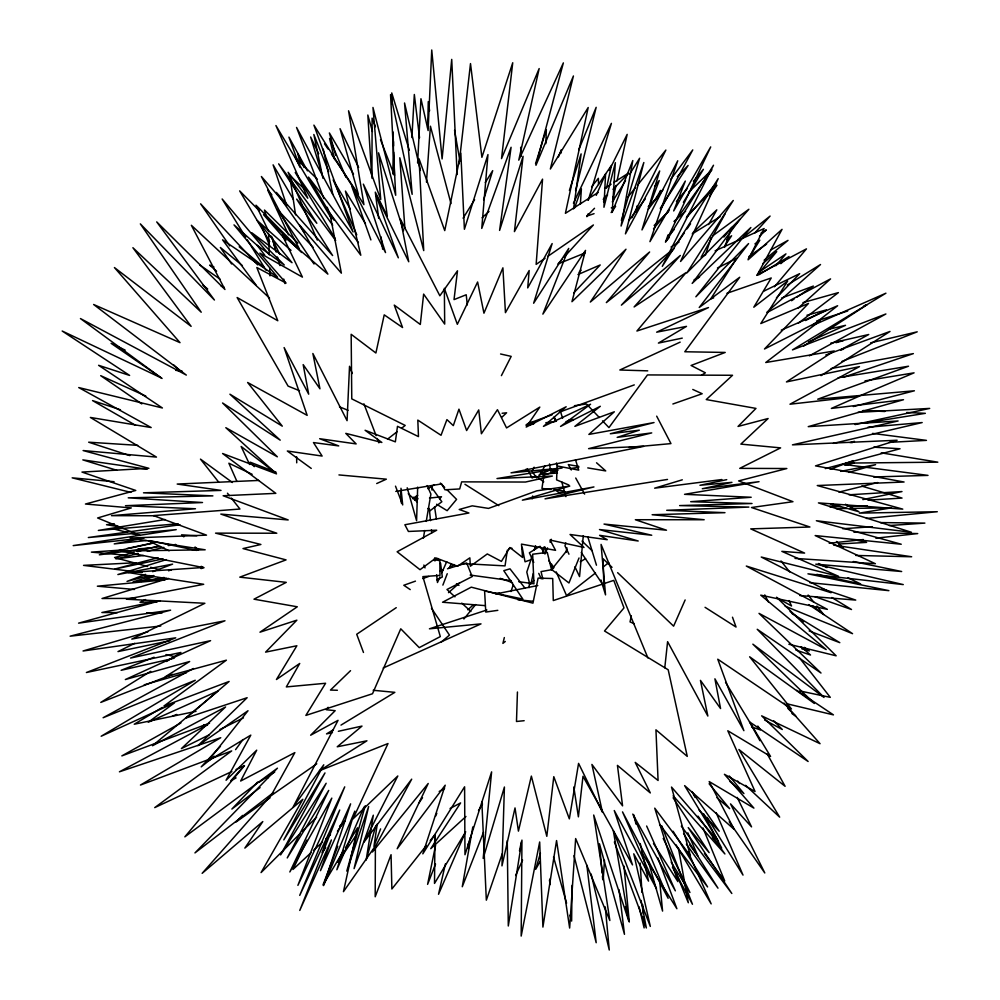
<?xml version="1.0" encoding="UTF-8"?>
<svg xmlns="http://www.w3.org/2000/svg" width="1000" height="1000" viewBox="0 0 1000 1000"><rect width="100%" height="100%" fill="white"/><g stroke="black" fill="none" stroke-linecap="round" stroke-linejoin="round"><path stroke-width="1.5" d="M371.938 178.188L372.113 118.125L375.462 126.75M572.05 885.35L571.625 921.062L569.95 915.1M392.812 173.975L393.5 141.6M427.688 128.05L428.275 101.6L429.575 110.825M417.675 487.125L416.587 520.662L407.188 487.788M517.438 692.013L516.487 721.488L524.163 720.7M550.288 878.413L550.087 884.613L549.462 880.037M545.837 143.65L546.325 129.65L535.55 163.663M529.15 587.65L529.263 584.587L533.925 580.438M434.538 845.487L434.975 834.587M417.6 163.062L420.95 98.737L428.113 130.575L431.737 50L442.1 158.925L451.725 59.387L457.125 174.55M411.887 137.55L414.325 94.488L419.538 137.762M603.212 880.15L604.462 860.3M580.35 204.325L581.388 188.938L574.538 208.05M426.463 182.125L430.425 126.213L451 203.625M583.275 535.725L579.562 576.587L574.925 566.8M664.775 667.825L667.6 641.675L707.85 716.05L700.45 680.375L720.562 708.55L714.912 678.812L743.888 730.675L717.763 659.212L791.488 709.025L749.638 656.787L814.362 703.475L752.862 644.163L824.013 697.45L757.225 629.288L821 673.025L759.025 613.362L826.2 649.562L760.738 595.138L827.375 609.362L746.3 566.05L831.112 592.725L761.25 557.038L838.562 576.312L781.85 551.362L804.613 553.088L750.738 528.875L809.925 527.013L751.475 507.512L792.962 501.688L738.612 480.913L786.838 468.525L739.75 468.363L780.612 447.875L740.863 444.113L768.112 418.525L738.037 426.438L755.962 408.413L706.263 399.562L732.537 375.275L647.475 374.925L608.95 427.6L602.525 420.863M459.1 163.8L470.5 63.587L481.9 157.325L512.737 62.75L501.525 158.6L539.163 68.575L518.775 160.138L563.362 62.888L535.962 165.3L573.425 75.975L550.35 169.025L588.188 107.513L565.413 213.312L598.062 192.512M573.55 208.888L581.125 153.887L569.4 190.438M507.362 550.1L505.037 565.887L461.95 563.525M377.287 823.962L373.95 846.375L380.6 828.888M470.062 837.875L468.325 848.475L468.075 843.888M423.387 538.1L424.688 530.513M426.238 521.413L430.9 494.087L427.15 485.6M472.8 826.938L462.275 886.737L483.537 832.188M532.2 498.862L532.712 495.975M635.975 211.875L637.212 205.787M435.6 845.225L427.6 884.362L435.55 864.05M519.475 850.875L521.388 841.812M542.8 552.95L544.087 546.9M566.013 552.362L566.975 547.85M603.587 201.85L604.888 195.787M606.512 188.2L611.4 165.45L587.95 199.925M631.337 615.837L630.037 621.9L634.288 623.713M612.75 200.438L616.038 185.425M617.013 180.912L627.175 134.375L609.263 170.338M445.4 863.888L438.525 894.287L464.538 834.2M530.875 584.012L533.288 573.462M504.325 637.562L502.912 643.4L505.275 641.475M575.562 190.725L596.163 107.325L578.675 149.963M375.863 825.512L366.15 860.088L373.312 815.2L354.087 868.625L368.65 806.538L346.788 871.112L365.225 805.763M565.837 542.9L564.987 545.825L568.962 554.212M540.425 853.112L535.688 869.35L540.188 861.275M621.362 220.375L639.625 158.238L629.688 174.125M588.288 200.2L611.413 123.375L573.438 203.2M483.612 199.737L492.7 170.65L485.3 182.537M705.425 255.087L711.2 237.638M532.175 555.975L526.8 572.05L529.625 583.713M534.125 550.125L535.588 545.75M510.962 591.525L513.362 584.538M502.275 853.65L486.337 900.175L481.85 801.938M724.575 247.375L731.8 227.387L723.863 237.025M328.438 835.188L322.088 852.675L325.7 847.638M658.037 197.7L660.7 190.387L654.362 201.05M665.45 242.125L668.138 234.85M337.738 846.338L322.987 884.975L343.862 850.387M442.875 585.112L447.25 573.725M449.438 568.038L451.075 563.775M558.462 156.938L561.275 149.838L561.275 152.95M579.025 557.987L568.962 582.975L551.613 569.487L567.125 550.25M267.962 777.85L269.113 775M415.675 497.013L414.513 499.85L417.5 499.45M545.062 553.625L547.525 547.875M549.987 542.137L551.213 539.263M364.012 807.013L336.863 869.762L354.837 811.125L323.587 885.6L350.613 803.85L320.475 870.662L331.388 839.938L299.775 910.425L339.725 810.013L299.725 895.387L344.725 786.862L297.9 885.362L331.812 798.125L289.837 871.963L328.713 790.413L287.238 857.938L326.15 783.275L280.625 854.9L324.988 772.925L283.812 839.887L323.775 764.8L293.225 806.875L338.038 720.337L310.65 735.212L335.163 710.675L326.188 709.712L328.1 707.288M435.562 816.2L436.812 813.337M586.888 216.7L588.138 213.85M596.225 195.35L605.562 173.988L603.95 207.262L615.35 162.662L612.188 212.325L632.8 160.55L621.087 226.038L643.838 162.525L625.438 233.875L659.688 170.95L641.988 229.913L677.725 160.787L649.938 241.65L685.312 181.075L673.688 210.95L710.713 146.912L665.975 241.612L713.512 165.238L662.288 266.337L718.188 178.663L680.562 261.475L733.275 200.463L686.825 272.975L739.9 219.3L692.163 283.412L750.863 227.512L695.863 296.788L748.562 243.588L699.225 307.488L739.712 277.262L684.812 351.763L725.212 352.438L691.075 365.475L705.375 372.8L701.5 375.238M685.15 599.95L673.612 626.163L617.625 572.675M439.95 576.938L437.475 582.513L436.6 574.812M441.8 572.762L446.737 561.638M532.2 471.463L534.113 467.188M515.638 875.512L522.575 860.125M341.725 853.612L337.775 862.062L356.175 835.3M306.863 840.125L292.975 869.475L311.163 852.575M631.862 217.775L665.875 150.062L637.513 185.15M709.5 196.45L715.75 184.037L686.363 217.787M501.4 375.637L511.188 356.375L500.562 353.988M660.588 209.65L692.763 149.913L670.537 179.587M725.288 213.5L701.112 257.225L703.913 255.95M708.575 224.562L716.8 209.85L693.112 232.512M538.138 477.812L544.925 465.838M345.475 847.725L357.512 827.775L343.45 891.675L375.387 845.925L375.2 896.775L391.062 854.7L391.875 888.988L426.362 845.512M683.4 202.325L703.388 169.325L693.4 181.225M465.7 831.787L434.513 883.413L434.988 834.638L430.2 840.675M478.5 810.6L482.5 803.988M748.363 258.75L759.812 240.2L754.938 243.9M463.088 218.2L474.6 199.713M612.288 201.912L625.538 180.738M583.2 255.588L584.862 253.012L557.888 263.988L562.062 259.4M660.25 208.375L688.1 165.463L677.325 176.625M724.837 245.812L731.612 235.763L726.75 239.575M419.038 802.837L422.537 797.7M676.462 244.275L684.388 232.738M687.025 228.888L690.55 223.762M710.788 194.275L716.95 185.3L686.975 216.3M337.45 831.225L343.775 822.4M611.125 212.587L615.588 206.388L611.275 207.838M674.775 221.7L711.9 169.85L688.587 192.3M235.588 749.638L242.95 739.562M663.138 189.488L648.325 209.275L659.225 180.55L654.587 186.65M628.638 220.787L645.325 198.837M591.587 186.75L598.362 178.325L598.525 184.45M627.725 197.25L635.55 187.575M463.9 619L475.65 604.55M757.025 275.375L776.725 251.625L762.75 263.7M653.487 228.8L669.463 209.775M676.438 201.438L687.412 188.363M774.412 286.788L806.45 248.875L757.1 275.075L782.05 229.35L748.088 259.8L764.125 228.538L715.113 250.85M775.85 265.712L785.95 253.875L759.013 272.075M666.1 241.075L669.137 237.587M731.525 229.075L748.875 209.262L712.513 235.963M244.088 765.9L230.7 780.875L236.075 777.913M754.587 233.175L770.088 216.075L742.2 238.325M439.613 498.8L441.488 496.737L429.487 498.1M564.15 257.1L593.387 224.963L547.6 256.488M220.438 746.35L201.213 766.862L214.4 756.263M573.812 292.825L600.2 264.962L577.95 274.562M257.688 782.038L231.875 809.05L260.087 787.575M776.462 297.838L799.675 273.65L763.662 291.225M648.238 206.775L659.013 195.613M667.7 236.225L674.125 229.587M594.525 208.275L586.888 216.088L594.062 213.663M603.237 199.338L607.6 194.875M613.05 189.288L628.312 173.65M242.575 815.438L236 822.062L270.113 797.775M300.262 833.438L261.062 872.588L302.85 799.287L244.85 848.088L262.8 821.575L202.15 873.337L273.463 792.6L194.95 852.913L277.438 768.175L184.85 836.85L244.488 765.612L236.062 769.55M302.45 831.263L316.6 817.138M578.975 272.387L581.175 270.225M350.538 670.675L330.475 690.062L337.388 690.263M654.163 225.438L668.6 211.55M502.163 416.987L506.6 412.788L502.113 413.275M313.438 850.462L322.525 842.013M325.938 838.85L330.487 834.625M339.575 826.175L345.262 820.888M482.088 217.75L489 211.45M465.95 816.488L430.75 848.688L460.6 802.913L450.062 808.512M759.45 236.175L766.338 229.9L761.025 233.113M532.863 424.338L535.125 422.287L528.975 422.738M798.288 308.075L830.562 278.888L767.125 312.512M204.013 724.837L201.725 726.888L207.613 724.912M767.15 312.013L820.525 264.525L787.3 285.05M448.5 592.663L459.7 582.775M673.962 221.438L685.612 211.175M467.762 609.788L473.387 604.862M780.8 263.663L789.038 256.537L758.713 274.837M441.262 642.075L449.462 635.1L431.488 608.237M764.1 260.212L788.012 240.375L770.525 250.075M595.475 573L566.55 595.612L556.237 571.888M602.7 567.35L608.725 562.65M387.575 439.137L396.975 431.825M401.675 428.175L405.2 425.438L351.775 398.875L351.163 334.312L375.887 353.013L384.225 314.85L402.562 327.525L394.263 305.1L420.3 324.475L423.638 294.113L444.7 324.087L444.338 288.337L457.337 324.3L477.612 282L483.95 313.188L502.9 267.838L505.438 312.663L529.175 270.525L527.712 287.9L552.15 243.575L533.638 303.238L568.737 248.4L542.875 314.125L585.525 250.387L571.962 301.688L625.975 249.225L590.325 302.05L649.625 251.975L606.35 302.6L674.163 248.438L621.375 305.15L680.325 255.463L634.113 306.95L686.175 272.538L636.912 331.025L708.487 307.55L656.65 332.188L686.5 326.375L658.4 343.088L682.262 338.125M798.438 323.113L838.388 292.613L802.925 302.613M748.95 256.512L766.625 244.05M316.775 763.8L270.963 795.75L294.862 752.6L240.65 781.025L256.712 750.163L226.075 780.263L250.8 735.125L207.987 761.075L248.012 710.738L197.975 745.662L247.138 697.712L186.038 718.025L229.125 681.462L163.863 706.075L226.388 660.175L165.2 676.8L189.662 661.513L125.337 679.55L210.588 640.662L130.55 658.062L224.975 620.775L131.788 639.113L204.875 603.288L126.425 599.212L203.7 584.3L128.088 572.55L202.987 567.513L120.875 551.075L205.175 549.8L130.137 538.038L206.513 535.15L153.5 515.6L239.963 509.038L231.3 498.075M545.05 258.238L536.15 264.375L542.55 179.137L514.425 231.612L523.075 156.287L499.588 230.413L511.087 147.275L481.75 228.425L487.95 154.588L464.4 229.275L460.838 153.175L444.738 230.6L419.062 158.837L423.725 250.6L399.8 157.787L404.938 228.863M396.25 607.675L356.712 634.263L363.475 652.463M791.562 300.712L794.125 298.988M796.688 297.262L813.375 286.075L781.562 298.075M803.562 346.125L866.938 304.8L863.975 305.763M259.275 782.113L274.7 772.062M412.575 498.65L417.713 495.35M428 488.75L434.425 484.625M821.038 375.637L890.013 331.45L825.85 354.963M449.062 567.9L454.237 564.6M604.587 188.35L611.112 184.188M613.725 182.525L628.1 173.363M150.725 671.3L100.787 702.412L172.587 674.338M166.488 661.475L180.95 652.463L86.388 672.525L175.75 637.837L83.05 650.987L147.938 631.775M671.05 246.988L678.988 242.087M692.212 233.912L720 216.775M238.312 768.3L240.938 766.688M333.088 729.912L326.525 733.9L332.438 732.6M340.975 725.113L394.837 692.35L373.175 690.275M162.325 707.412L134.25 724.225L196.038 711.338M580.25 561.8L585.6 558.625M439.212 791.462L444.588 788.438M180.9 722.938L121.838 755.9L209.525 723.188M809.35 355.838L885.9 313.975L792.463 349.9L885.925 293.2L812.038 325.75L837.625 305.738L781.263 330.125M193.425 668.512L103.112 717.738L195.263 680.263L101.175 736.237L174.425 702.925L148.262 722.25L218.05 690.975L152.513 745.738L225.575 706.963L181.4 748.6L208.988 734.938M206.975 725.025L119.425 771.812L220.738 737.712L140.45 785.05L231.688 750.913L154.725 807.613L231.863 771.525M851.787 442.788L854.463 441.362L850.1 442.638M805.55 320.525L826.425 309.875L806.963 315.238M436.737 579.837L442.312 577L440.55 563.112M694.05 279.875L699.55 277.075M717.45 268.012L736.725 258.238L710.725 298.9L713.675 297.875M220.012 729.475L243.463 717.862M145.55 599.538L139.987 602.288L157.137 601.75M134.738 643.325L117.987 651.587L169.65 640.8M433.988 560.462L438.088 558.55M680.163 342.125L619.837 370L647.725 370.85M533.562 477.475L536.325 476.213M539.075 474.95L551.487 469.3M376.7 483.55L386.35 479.175L338.95 474.925M383.212 668L481.012 623.875L429.438 628.812L486.912 609.975M808.562 341.95L845.525 325.325L829.025 329.2M858.675 396.325L914.075 372.837L865.025 380.875M154.1 657.225L121.125 670.3L174.188 658.225M842.025 361.375L917.212 331.825L870.65 342.837M154.2 576.362L141.213 581.413L164.137 577.475M168.637 570.763L171.525 569.637L168.562 570.413M145.55 574.375L127.037 581.388L149.275 575.513M152.662 571.675L172.6 564.138L117.875 574.55L166.388 559.625M172.438 716.1L176.737 714.463M830.2 469.312L853.2 460.613M527.163 423.85L552.1 414.775M559.438 412.113L634.275 384.9M415.462 581.138L403.8 585.262L410.225 589.6M422.75 578.562L428.575 576.5M530.862 559.75L525.05 561.8L522.175 547.238M672.875 404L702.175 393.738L692.775 389.45M726.95 293.288L771.225 277.975L753.8 307.213L787.675 280.988L760.8 323.55L808.5 303.438L764.488 349L820.125 320.775L765.75 362.512L834.212 350.962L786.438 381.938L859.475 366.625L789.987 404.212L858.612 396.463L831.375 408.425L903.5 399.712L808.238 426.637L898.1 420.975L792.45 444.862L897.125 440.238L815.512 465.875L904.075 482.013L817.262 485.538L902.775 509.125L818.425 502.887L911.4 532.263L816.363 520.725L901.237 544.237L815.175 535.562L875.387 563.713L795.025 558.4M843.138 377.325L913.363 353.612L831.15 368.537M601.975 584.3L553.288 600.562L552.712 578.513L538.1 578.125L532.938 603.162L471.275 587.163L442.55 602.238L485.087 605.625M604.925 583.312L613.775 580.363L623.987 607.913L604.513 630.988L668.2 669.8L687.262 756.388L655.95 729.825L658.075 780.475L635.2 762.375L650.312 792.925L617.438 765.387L622.575 805.875L591.912 764.438L602.487 812.375L578.575 763.388L569.338 818.863L553.787 776.675L546.812 836.325L531.362 776.1L518.425 831.125L515.025 807.938L501.975 865.875L504.412 787.025L483.175 858.413L491.613 771.875L464.975 854.725L464.6 786.8L422.825 853.85L445.213 785.188L397.188 848.737L428.212 783.487L372.425 852L411.7 779.163L363.95 842.212L397.812 775.975L352.938 818.975L388 743.55L319.513 770.7L366.938 740.8L337.238 746.787L362 726.087L338.35 731.3M816.6 321.012L847.7 311M153.75 575.525L133.1 581.85L166.775 578.375M556.85 471.112L545.1 474.688L541.438 471.775M168.538 578.413L102.013 598.513L135.638 598.362M201.062 568.575L204.013 567.688L201.225 566.337M682.288 479.812L654.65 488.175L721.9 479.538M440.138 571L443.088 570.1M447.512 568.775L466.688 562.975L472.175 576.575L446.962 589.5L454.95 596.825M848.812 472.413L875.6 464.65L840.6 471.362M144.2 684.812L186.262 672.788M566.038 421.587L573.475 419.487L568.862 420.025M160.35 600.662L78.575 623.15L170.6 610.175L70.125 636.188L160.775 626M836 342.675L843.425 340.637M825.337 468.575L900.037 448.762L873.75 447.163M134.2 552.362L114.575 557.537L147.65 566.487M137.225 551.562L156.862 546.388M158.062 557.675L115.025 568.987L163.075 558.888M853.375 406.55L914.4 390.788L817.725 399.2L908.525 366.225L838.162 377.788M845.025 465.337L853.938 463.038L846.225 462.713M838.9 492.113L877.663 482.55M138.375 553.5L115.913 558.9L143.438 555.513M147.363 551.35L163.837 547.4M172.825 545.237L175.812 544.525L168.162 545.55M843.612 349.225L840.612 349.938L868.737 334.5L830.75 343.188M833.4 443.363L922.163 422.562L867.975 427.225M154.062 542.925L99.338 554.825L160.525 546.575M127.1 548.5L152.725 542.962M855.113 424.562L929.688 408.413L857.925 412.35M726.725 479.65L699.963 485.275L731.938 482.362L702.312 488.738L759.038 481.675L684.55 494.325L751.188 497.262L690.7 501.7L752.013 503.512L679.625 505.588L748.875 507.088L666.712 510.3L724.975 512.675L652.138 514.725L704.175 519.738L635.35 519.725L666.488 530.212L604.025 524.075L651.737 535.237L599.475 529.538L638.2 541L599.575 535.337L607.238 539.712L570.05 534.475L584 547.475L550.05 540.062L555.55 550.325L521.487 544.113L522.575 557.463L509.925 547.537L501.4 561.4L487.3 553.95L470.337 566.225L469.85 557.837L457.55 566.225L436 557.95L420.012 569.7L397.125 551.775L436.7 530.212L408.413 531.462L404.875 524.75L468.913 513L459.212 509.487L472.238 505.838L488.512 508.4L536.825 490.825L569.775 486.087L522.362 500.175L593.95 486.938L545.037 498.837L667.513 479.438M158.2 600.962L101.875 612.525L117.338 612.612M829.663 506.388L837.2 504.85M862.812 499.6L901.975 491.562L849.038 494.8M495.95 593.9L537.788 585.55M139.7 538.938L114.225 543.9L146.3 540.513M552.225 569.6L541.038 571.6L542.85 579.05M165.075 519.538L98.35 530.438L178.275 523.775M395.788 491.413L441.587 483.925L445 489.812L459.7 488.938L461.662 481.863L525.5 482.038L552.35 476.062L497 478.55L562.087 468.038L511.037 472.825L643.538 446.413L588.6 448.65L651.725 432.9L617.175 437.375L639.338 430.163L610.337 433.762L654.025 422.55L588.875 434.425L614.325 411.8L574.875 426.362L600.312 406.287L560.55 426.438L590.562 404.225L543.45 426.388L566.163 406.763L526.2 427.062L539.812 407.1L506.562 427.925L497.45 409.688L481.4 433.75L478.738 409.925L466.625 430.538L458.95 409.175L453.312 425.625L446.925 419.613L441.025 435.275L417.812 420.112L418.475 436.613L397.488 426.312L395.35 441.85L365.087 430.275L381.85 442.463L345.788 433.375L356.15 443.913L319.662 438.713L338.738 445.913L313.475 442.575L322.113 456.05L287.325 451.012L311.25 468.425M864.475 423.1L925.35 413.325L906.675 412.488M497.825 610.337L485.775 612.062L484.6 590.988L522.825 599.075L503.787 570.662L509.988 568.837L525.037 588.212M574.412 405.712L586.462 403.988L599.312 417.488M179.938 524.75L88.35 537.525L176.225 529.65L73.2 545.612L144.15 537.938M558.05 470.2L550.65 471.2L549.5 463.938M569.9 468.575L578.787 467.375M114.237 523.713L106.525 524.725L118.75 526.688M525.825 425.087L533.513 424.188M545.812 422.738L555.025 421.65M829.212 543.275L863.375 539.538M875.8 538.175L917.725 533.587L853.913 532.212M118.325 528.513L113.725 528.987L127.287 532.362M565.163 492.013L558.975 492.625L555.175 489.925M509.038 548.525L511.95 548.237M866.438 518.462L937.288 511.725L859.375 513.112L891.562 507.837L849.963 508.413M165.188 579.788L97.362 586.2L134.488 589.475M628.987 447.45L670.962 443.6L656.688 416.163M557.438 473.025L544.113 474.025L541.95 488.438L550.812 489.475M124.025 549.862L91.388 552.125L126.7 555.275M138.012 548.888L148.9 548.138M842.825 528.75L872.25 526.725M889.275 525.55L924.887 523.1L880.263 522.575M494.787 593.488L499.4 593.2M868.05 500.15L902.038 498.075L861.725 486.087M838.8 544.025L866.6 542.388L854.513 539.788M889.388 442.362L926.45 440.375L872.55 433.4M135.838 562.75L83.55 565.375L142.088 572.587M258.775 480.438L177.188 484.05L221.012 490.4L143.5 492.812L212.887 495.887L128.225 497.837L202.512 502.525L125.475 505.712L195.45 508.762L111.475 515.662L156.662 515.763M873.662 476.962L928 475.387L842.412 464.225M829.987 506.812L840.863 506.5M847.062 506.325L867.237 505.737M836.1 508.612L846.888 508.462M845.7 463.113L937.812 462.175L881.225 452.837M146.713 612.775L162.162 612.863M855.788 555.45L911.65 556.763L833.713 545.15M863.088 410.513L884.875 411.5M196.838 535.75L181.588 534.825L183.837 536.85M137.7 445.337L88.675 442.2L129.812 455.6M799.85 595.55L855.738 600.087L822.325 588.775M114.1 481.725L72.175 477.837L130.9 492.375M809.737 582.663L888.875 590.65L807.95 573.825L903.263 584.587L815.788 564.163L901.663 571.525L853.325 561.512M517.888 599.75L533.263 601.312M175.775 370.35L181.988 371M553.775 489.825L564.113 491.025M470.175 575.075L511.175 580.662M518.775 581.7L533.962 583.775L532.65 554.212L547.263 552.413L551.663 570.237M147.125 469.225L82.837 459.888L116.85 470.3M578.787 466.388L568.312 464.613L571.275 469.975M587.762 467.9L605.725 470.925L596.538 462.775M149.85 540.638L196.537 550.425M799.775 690.938L830.275 697.35L799.212 657.525M816.825 574.338L860.65 583.938L848 577.812M433.825 559.375L439.85 560.737L439.975 575.388L422.875 576.613L440.312 636.587L419.237 647.625L400.763 628.812L372.5 693.75L305.875 715.413L325.575 683.275L286.337 686.912L299.725 663.462L276.45 679.5L296.863 645.763L265.6 652.125L296.863 620.175L259.975 632.188L297.288 606.788L253.988 599.188L286.262 582.362L239.788 577.15L286.062 559.888L243 548.575L260.887 544.475L215.562 533.138L276.8 533.225L220.812 514.087L288.188 519.95L223.137 495.75L275.825 493.35L222.587 453.512L276.512 473.875L225.812 427.688L277.337 456.812L222.575 402.987L280.212 440.15L229.913 394.2L282.288 426.15L247.625 382.488L307.162 415.363L284.113 347.575L308.688 394.175L303.175 364.613L319.95 388.8L312.863 353.5L347.075 420.675L349.525 366.287L352.287 373.512M165.95 654.562L175.037 656.725M787.025 703.812L833.438 714.875L796.725 690.3M788.863 644.237L836.162 655.812L776.562 597.212M131.8 533.488L137.838 534.987M150.662 567.3L158.175 569.338M801.787 648.787L809.3 650.888L804.225 647.362M830.475 503.688L858.975 511.763L845.462 504.263M120.463 409.775L92.55 400.588L135.525 425.288M795.825 649.987L810.525 655.013L801.213 646.737M751.575 726.912L760.362 729.912L757.825 726.062M814.75 596.625L851.513 609.513L831.8 597.525M500.238 578.337L512.487 582.65M809.163 630.938L839.8 642.663L791.975 613.513M276.075 472.212L250.2 462.188L254.262 466.662M299.513 390.712L288.087 386.112L237.125 297.538L277.787 320.737L256.837 267.512L286.075 283.075L259.837 253.125L302.425 277.113L282.288 235.1L327.875 274.125L299.625 225.1L341.375 273.163L329.812 213.062L360.8 255.238L345.45 191.075L365.462 223.675M339.475 406.838L348.038 410.288M221.175 286.075L224.062 287.25M785.175 606.188L852.562 633.675L808.737 604.6M140.2 535.462L97.625 517.975L131.3 507.925L85.45 504.025L135.762 490.45L81.975 472.075L148.9 468.325L83.112 450.55L156.463 457.088L90.375 417.45L151.175 427.55L78.737 387.562L162.4 407.975L98.6 365.312L129.613 375.425L62.188 331.025L161.112 377.863L80.45 318.562L186.325 375.087L93.625 304.488L180.012 342.65L114.425 267.562L191.125 326.35L132.9 247.712L201.225 312.225L140.338 223.875L214.425 300.025L156.713 221.9L224.95 289.5L191.35 225.287L269.562 298.113M568.875 485.037L556.613 479.875L557.1 465.95L578.737 470.138L575.5 459.762M213.925 266.975L209.675 265.125L216.588 271.188M145.8 396.05L100.7 375.675L141.8 403.925M252.125 474.288L228.875 463.225L236.75 481.037M125.15 350.112L111.112 343.35L162.1 378.462M818.475 563.525L826.912 567.612M148.238 540.688L169.15 550.812M764.6 719.987L782.3 729.5L773.637 720.738M776.762 597.663L791.55 605.988L788.988 600.6M436.625 504.237L447.15 510.688L456.575 499.375L446.85 489.588M413.288 497.225L417.25 499.65M464.95 484.263L498.8 505.625M705.05 607.312L736.038 627.038L732.487 617.212M791.9 713.5L795.75 716.062L787.95 708.5M456.463 583.65L458.975 585.388M199.875 265.05L220.113 279.188M526.025 469.225L528.55 471.025M538.7 478.225L543.763 481.825M232.4 482.5L200.475 459.125L218.775 482.25M790.037 611.475L797.45 617.125M799.912 619.012L803.612 621.838M272.9 470.875L241.137 446.475L249.638 464.5M812.738 605.887L823.662 614.525L816.875 606M202.913 285.087L207.688 289M242.387 265.587L220.375 247.512L231.612 263.988M239.2 246.812L264.037 267.325M729.975 781.513L743.925 793.6L729.25 775.975M716.988 797.675L729.65 808.662L709.112 783.775M260.425 248.25L234.013 224.887L277.625 277.25L222.562 239.838L256.337 285.438M291.012 250.413L257.225 220.512L292.038 262.7L251.637 232.662L284.3 265.012L257.025 245.212L264.662 255M195.062 547L198.425 550.037M461.788 603.112L470.9 611.487M304.3 188.888L289.725 175.387L295.562 214.838M408.25 493.7L417.388 502.15M745.588 785.337L779.663 817.15L738.913 749.5L785.1 786.3L767.312 754.1M836.5 541.5L843.275 547.837M173.538 364.787L180.238 371.062M612.038 567.325L603.075 558.763L603.875 586.237L581.25 552.438M582.05 541.087L592.163 550.788M317.387 179.25L295.45 157.825L300.125 167.5M415.737 496.525L417.95 498.7M427.938 508.512L430.15 510.688L441.838 501.75L431.238 486.9M297.9 243.062L264.488 210.05L266.163 216.05M301.6 252.5L263.55 214.688L285.938 240.35M440.363 483.062L444.688 487.413M259.137 210.613L239.662 190.888L269.688 241.625M698.875 809.737L719.225 831.225L692 791.625M313.075 247.25L277.325 209.488L314.025 264.012M257.688 264.887L200.613 203.837L229.713 245.85M673.125 795.788L724.912 853.962L698.037 816.137M784.025 703.1L820.062 743.7L761.65 715.837L808.125 761.488L749.525 721.9L759.9 740.688M271.863 194.85L267.787 190.212L288.512 234.838M286.625 205.538L261.4 176.525L299.413 249.013L256.012 205.212L268.85 231.737M712.45 837.5L721.688 848.1L703.737 813.888M269.4 254.9L222.138 198.975L245.688 237.213M780.95 560.925L789.688 571.888M808.125 595.037L813.962 602.35M227.45 493.212L229.375 495.65M659.587 824.375L707.588 886.938L673.088 831.25M358.425 242.55L308.5 177.087L333.925 220.075M737.7 781.075L739.562 783.538M689.6 844.875L697.8 855.7L687.837 832.837M681.312 826.137L731.825 893.487L688.238 827.6L709.137 852.638L673.1 797.8M335.675 240.5L278.663 163.863L316.837 223.287L296.65 199.1L332.612 255.538L276.4 192.425L304.475 232.575M540.612 471.7L544.312 476.712M704.425 853.45L724.712 880.975L703 827.987M686.375 844.225L717.987 888.175L683.562 833.512M332.7 225.263L295.238 172.45L335.337 238.8M729.188 821.75L764.788 872.962L730.525 803.875L751.55 826.875L737.212 797.425M553.825 417.5L556.438 421.3M533.075 472.75L536.525 477.863M324.513 143.8L327.987 148.975M331.463 154.162L358.4 194.325L340.05 128.675L358.625 167.438M544.925 553.862L540.025 546.275L529.375 552.825L533.75 562.425M551.438 563.975L553.888 567.775M653.487 843.538L677.887 881.612L654.75 808.162L690.438 855.938L671.513 787.062L718.487 841.35L684.625 785.612L734.2 829.4L709.175 781.562L753.913 808.112L724.425 774.3L755.037 791.488L727.8 730.763L770.562 756.45L725.537 682.275M641.6 852.4L676.888 908.737L657.837 857.925M707.013 817.288L743.012 875.1L716.15 812.712M671.188 862.163L689.938 892.513L663.2 838.45M247.312 239.85L265.988 270.163M676.038 844.837L711.175 903.888L688.05 851.625M350.337 209.025L333.188 179.913L356.763 234.825M353.512 174.112L329.387 132.95L335.763 155.338M293.425 199.462L273.1 164.85L286.825 205.812M575.725 478.025L584.612 494.113M307.45 170.875L288.925 137.113L297.875 161.588M548.775 560.45L553.225 568.638M672.425 867.175L692.463 904.262L661.75 825.812M692.25 792L695.125 797.475M527.275 468.663L532.188 478.1M764.775 594.9L768.288 601.85M270.887 235.925L279.675 254.075M318.738 153.737L310.65 137.012L321.975 174.188M538.763 573.387L541.263 578.875M304.113 167.562L297.725 153.4L300.275 163.875M646.65 826.025L675.337 890.837L632.788 814.1L668.138 898.275L622.513 811.888L656.5 888.8L614.263 810.537L632.5 864.9L582.987 776.3L578.387 816.85L573.812 786.988M317.312 240.113L288.087 172.275L307.787 198.225L275.925 125.55L331.65 218.888L327.188 207.275M345.913 177.275L329.55 138.438L334.688 159.6M261.875 227L269.688 245.662M647.9 657.938L601.062 544.4L605.538 594.875L601 580.037M423.862 565.037L425.037 567.9M676.137 872.788L688.3 902.75L678.4 847.975M328.7 171.775L313.837 134.5L322.9 178.225M380.5 139.675L394.475 175.588L393.713 152.2M323.85 198.562L296.55 127.438L353.062 231.988L313.913 125.125L363.925 204.65L348.55 110.787L380.737 199.462L372.962 107.45L395.688 195.275L390.55 94.6L412.163 194.325L404.55 102.987L420.4 170.487M363.925 403.837L376.112 435.613M377.225 438.5L378.888 442.837M395.5 486.15L402.7 504.925L400.975 488.263M614.362 841.95L646.35 927.962L641.1 900.438M370.9 239.925L351.812 186.388L385.525 252.587L363.35 184.137L398.325 257.825L375.875 194.662L408.738 261.75L400.438 219.237L439.862 295.8L457.488 270.8L454.025 299.613L466.213 294.762L467.312 304.925M403.6 230.712L378.537 152.838L387.275 216.125L375.3 192.138L378.688 218.388M560.275 410.812L562.587 418.225M409.312 150.3L391.763 92.938L392.125 103.85M587.85 537.013L596.462 565.2M554.325 416.788L555.65 421.262M648.487 861.8L662.575 911.087L659.762 881.825M553.513 856.975L566.575 903.175M372.45 131.463L367.825 115.025L371.625 174.862M556.487 462.938L557.3 465.863M561.788 481.975L565.875 496.625M272.025 237.062L276.212 252.075M277.887 258.075L279.988 265.587M283.75 279.088L285.012 283.587M272.2 237.75L275.35 249.55M277.325 256.938L278.512 261.363M625.375 906.9L629.288 922.013L623.975 866.05M574.012 855.65L596.188 942.725L586.862 865.263M639.1 906.888L644.125 927.925L643.462 917.113M591.138 874.025L609.263 950L605.275 906.888M633.962 815.037L635.95 824.05M640.25 843.575L648.525 881.112L633.763 853.812L650.312 926.413L613.325 830.725L628.85 921.237L593.7 815.037L609.85 920.512L575.65 838.562L569.65 928.05L556.562 840.562L542.913 927.087L539.675 841.975L521.175 936.075L521.95 840.113L508.3 925.987L507.275 840.662M323.263 149.137L332.75 194.237M454.562 130.287L459.913 161.038M431.575 487.1L432.025 490.112M434.538 506.725L436.375 518.8M381.075 236.912L382.675 249.262M619.075 889.788L624.475 934.325L599.45 843.763L602.15 873.012M434.663 557.875L435.012 560.95M429.288 508.45L430.513 520.625M431.425 529.75L431.737 532.788M602.438 876.087L602.712 879.175M544.987 546.987L545.525 553.2M400.562 490.887L401.375 503.1M640.175 863.075L641.963 892.412M642.712 904.762L643.275 914.025M520.662 147.262L521.025 156.4M393.05 131.925L393.512 145.963M268.6 233.863L269.25 254.075M269.7 268.075L269.95 275.85M296.613 456.763L296.725 462.825M613.462 196L613.475 200.675"/></g></svg>
